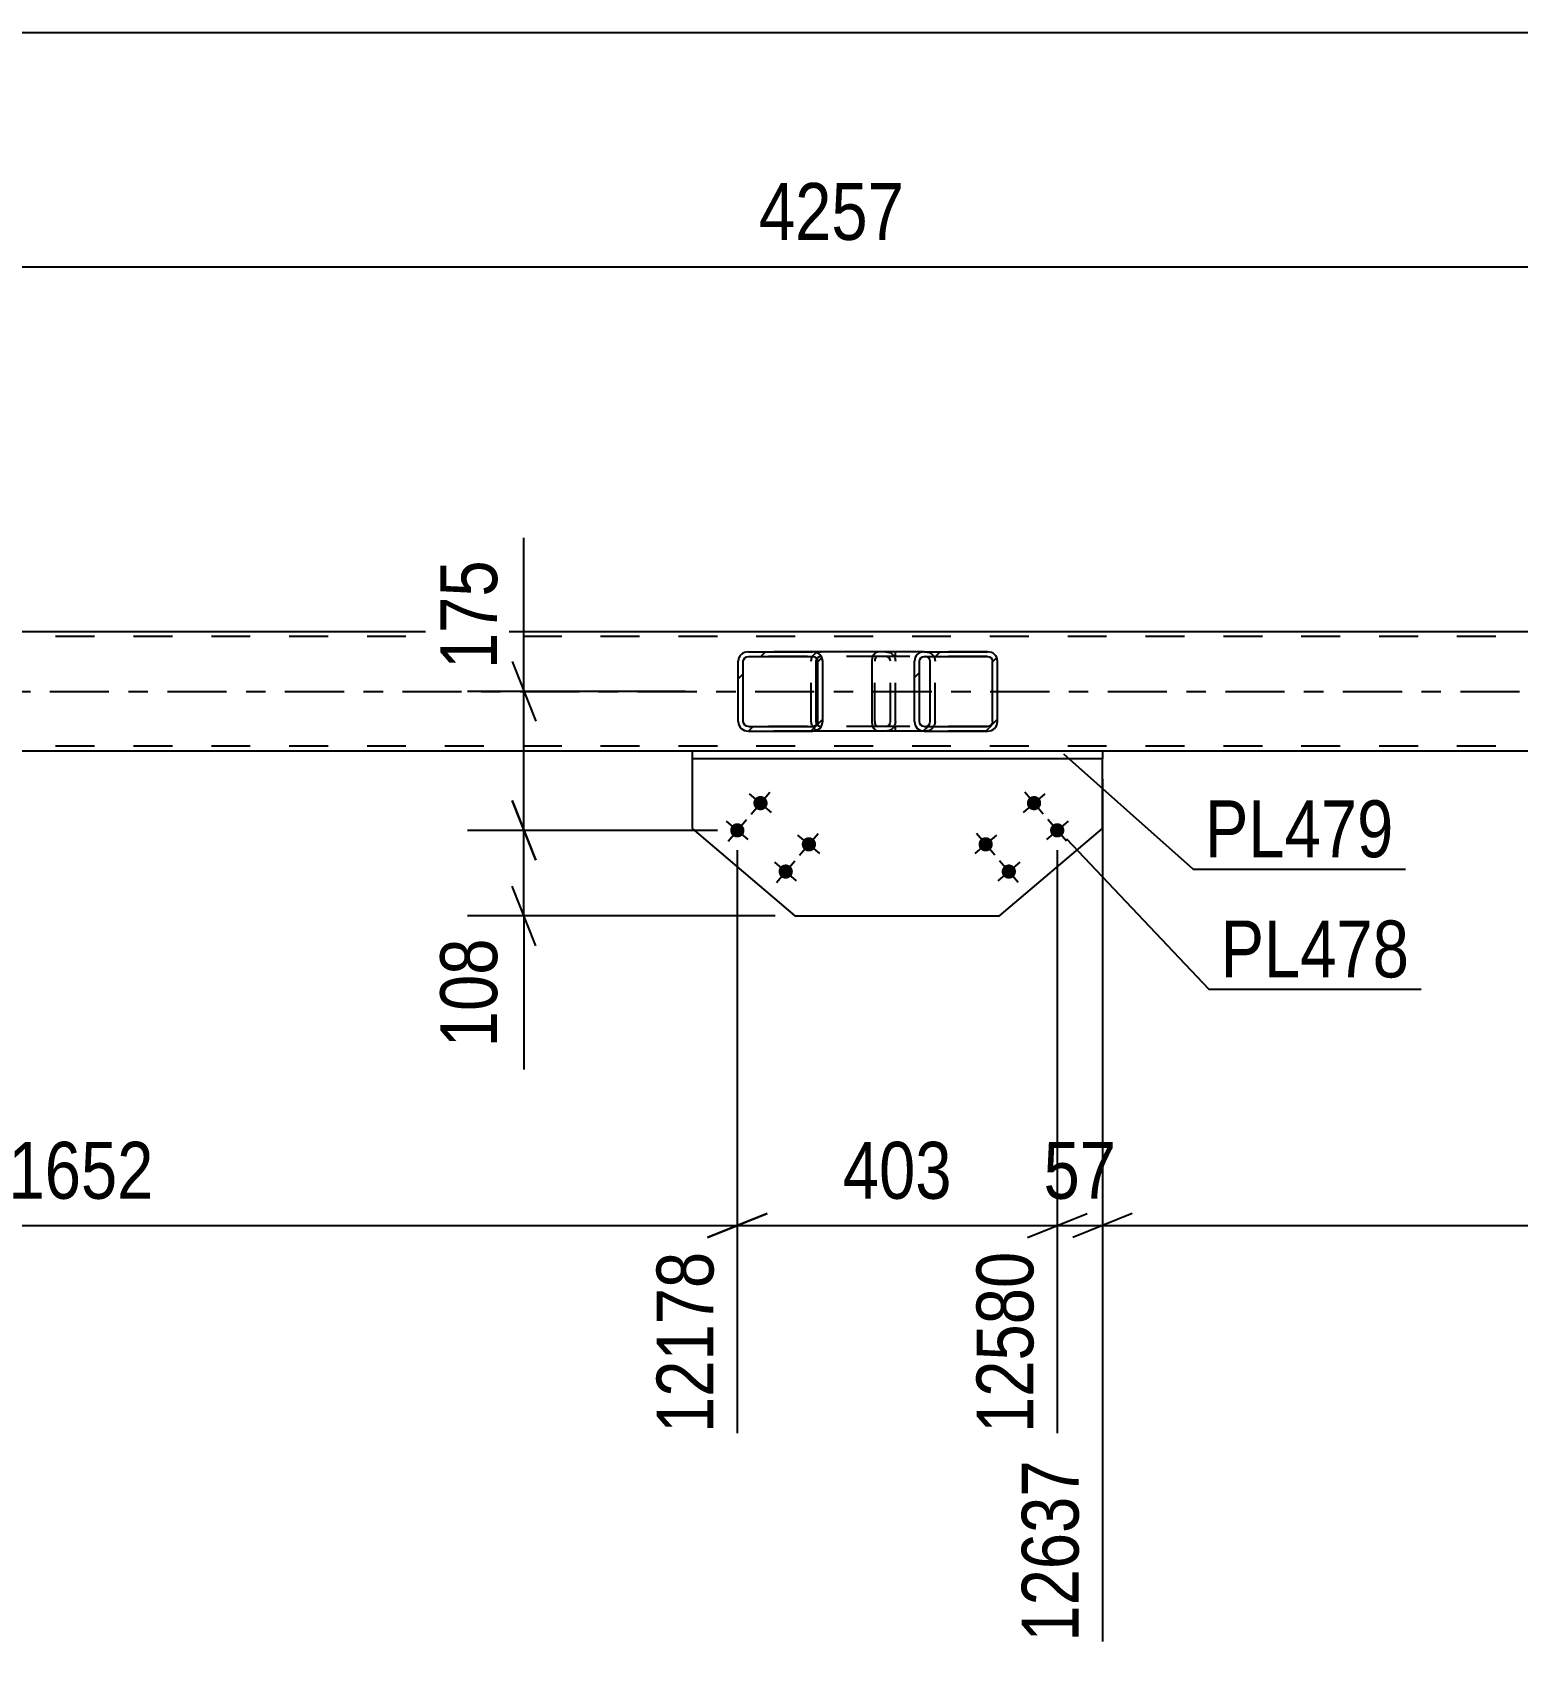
# Model space of a CAD drawing. Header units: millimetres. Extents: x -57 to 784, y -442 to 152.
# Drawn here: x 478.1 to 552.9, y -256.5 to -174.9 of the extents above; entities that cross this region are included whole.
import ezdxf

# ---------------------------------------------------------------- set-up
doc = ezdxf.new("R2010")
doc.units = ezdxf.units.MM
doc.linetypes.add('DXK_LINE_DOT2', pattern=[3.9198, 1.9599, -1.9599])
doc.linetypes.add('DXK_LINE_DOT3', pattern=[5.9187, 2.979, -0.9799, 0.9799, -0.9799])
doc.styles.add('Arial Narrow', font='ARIALN.TTF', dxfattribs={"height": 0.2})

# ---------------------------------------------------------------- blocks, each defined once
blk = doc.blocks.new('Part-761523242-1364 - 1231')
at = {"color": 7, "linetype": 'DXK_LINE_DOT2'}
for p, q in [((708.561, -205.353), (40.976, -205.353)), ((708.561, -210.873), (40.976, -210.873)), ((531.96, -211.113), (511.297, -211.113))]:
    blk.add_line(p, q, dxfattribs=at)
at = {"color": 2, "linetype": 'Continuous'}
for p, q in [((602.654, -205.113), (438.385, -205.113)), ((511.297, -211.113), (447.496, -211.113)), ((594.117, -211.113), (531.96, -211.113))]:
    blk.add_line(p, q, dxfattribs=at)
at = {"color": 7, "linetype": 'DXK_LINE_DOT3'}
blk.add_line((40.976, -208.113), (708.561, -208.113), dxfattribs=at)
blk = doc.blocks.new('Part-761523242-1368 - 1231')
at = {"linetype": 'Continuous'}
h = blk.add_hatch(dxfattribs=at)
h.set_pattern_fill('', scale=0.7, style=0, pattern_type=0)
h.set_pattern_definition([(45, (517.8381, -206.4093), (-1.57154, 1.57154), [])])
h.paths.add_polyline_path([(517.877, -206.593), (517.838, -206.409), (517.727, -206.254), (517.562, -206.15), (517.366, -206.113), (514.131, -206.113), (513.936, -206.15), (513.77, -206.254), (513.659, -206.409), (513.62, -206.593), (513.62, -209.633), (513.659, -209.817), (513.77, -209.972), (513.936, -210.076), (514.131, -210.113), (517.366, -210.113), (517.562, -210.076), (517.727, -209.972), (517.838, -209.817), (517.877, -209.633)])
h.paths.add_polyline_path([(517.602, -209.725), (517.547, -209.803), (517.464, -209.855), (517.366, -209.873), (514.131, -209.873), (514.033, -209.855), (513.951, -209.803), (513.895, -209.725), (513.876, -209.633), (513.876, -206.593), (513.895, -206.501), (513.951, -206.423), (514.033, -206.371), (514.131, -206.353), (517.366, -206.353), (517.464, -206.371), (517.547, -206.423), (517.602, -206.501), (517.622, -206.593), (517.622, -209.633)])
at = {"color": 2, "linetype": 'Continuous'}
for p, q in [((513.659, -206.409), (513.62, -206.593)), ((513.895, -206.501), (513.951, -206.423)), ((514.131, -206.113), (513.936, -206.15)), ((513.951, -206.423), (514.033, -206.371)), ((514.033, -206.371), (514.131, -206.353)), ((514.131, -206.113), (517.366, -206.113)), ((514.131, -206.353), (517.366, -206.353)), ((520.632, -206.113), (517.366, -206.113)), ((517.562, -206.15), (517.366, -206.113)), ((517.366, -206.353), (517.464, -206.371)), ((517.464, -206.371), (517.547, -206.423)), ((517.547, -206.423), (517.602, -206.501)), ((517.877, -206.593), (517.838, -206.409)), ((513.62, -209.633), (513.62, -206.593)), ((513.876, -206.593), (513.895, -206.501)), ((513.876, -209.633), (513.876, -206.593)), ((517.543, -206.593), (517.562, -206.501)), ((517.543, -209.633), (517.543, -206.593)), ((517.562, -206.501), (517.582, -206.473)), ((517.602, -206.501), (517.622, -206.593)), ((517.622, -209.633), (517.622, -206.593)), ((517.877, -209.633), (517.877, -206.593)), ((513.62, -209.633), (513.659, -209.817)), ((513.895, -209.725), (513.876, -209.633)), ((517.562, -209.725), (517.543, -209.633)), ((517.622, -209.633), (517.602, -209.725)), ((517.838, -209.817), (517.877, -209.633)), ((513.951, -209.803), (513.895, -209.725)), ((513.936, -210.076), (514.131, -210.113)), ((514.033, -209.855), (513.951, -209.803)), ((514.131, -209.873), (514.033, -209.855)), ((514.131, -209.873), (517.366, -209.873)), ((514.131, -210.113), (517.366, -210.113)), ((517.464, -209.855), (517.366, -209.873)), ((517.366, -210.113), (517.562, -210.076)), ((520.632, -210.113), (517.366, -210.113)), ((517.547, -209.803), (517.464, -209.855)), ((517.602, -209.725), (517.547, -209.803)), ((517.582, -209.753), (517.562, -209.725))]:
    blk.add_line(p, q, dxfattribs=at)
at = {"color": 7, "linetype": 'DXK_LINE_DOT2'}
for p, q in [((517.366, -206.113), (514.131, -206.113)), ((521.033, -206.353), (514.131, -206.353)), ((517.288, -206.593), (517.326, -206.409)), ((517.582, -206.473), (517.618, -206.423)), ((517.603, -206.15), (517.798, -206.113)), ((517.701, -206.371), (517.618, -206.423)), ((517.798, -206.353), (517.701, -206.371)), ((521.033, -206.113), (520.632, -206.113)), ((521.033, -206.113), (521.229, -206.15)), ((521.131, -206.371), (521.033, -206.353)), ((521.214, -206.423), (521.131, -206.371)), ((521.269, -206.501), (521.214, -206.423)), ((521.505, -206.409), (521.544, -206.593)), ((517.288, -209.633), (517.288, -206.593)), ((521.289, -206.593), (521.269, -206.501)), ((521.289, -209.633), (521.289, -206.593)), ((521.544, -209.633), (521.544, -206.593)), ((517.326, -209.817), (517.288, -209.633)), ((521.269, -209.725), (521.289, -209.633)), ((521.544, -209.633), (521.505, -209.817)), ((521.033, -209.873), (514.131, -209.873)), ((517.366, -210.113), (514.131, -210.113)), ((517.618, -209.803), (517.582, -209.753)), ((517.798, -210.113), (517.603, -210.076)), ((517.618, -209.803), (517.701, -209.855)), ((517.701, -209.855), (517.798, -209.873)), ((521.033, -210.113), (520.632, -210.113)), ((521.033, -209.873), (521.131, -209.855)), ((521.229, -210.076), (521.033, -210.113)), ((521.131, -209.855), (521.214, -209.803)), ((521.214, -209.803), (521.269, -209.725))]:
    blk.add_line(p, q, dxfattribs=at)
at = {"color": 2, "linetype": 'Continuous'}
for centre, start, end in [((514.112, -206.614), 110.75832, 155.68004), ((517.386, -206.614), 24.31996, 69.24168), ((514.112, -209.612), 204.31996, 249.24168), ((517.386, -209.612), 290.75832, 335.68004)]:
    blk.add_arc(centre, 0.496, start, end, dxfattribs=at)
at = {"color": 7, "linetype": 'DXK_LINE_DOT2'}
for centre, start, end in [((517.779, -206.614), 110.75832, 155.68004), ((521.053, -206.614), 24.31996, 69.24168), ((517.779, -209.612), 204.31996, 249.24168), ((521.053, -209.612), 290.75832, 335.68004)]:
    blk.add_arc(centre, 0.496, start, end, dxfattribs=at)
blk = doc.blocks.new('Part-761523242-1366 - 1231')
at = {"linetype": 'Continuous'}
h = blk.add_hatch(dxfattribs=at)
h.set_pattern_fill('', scale=0.7, style=0, pattern_type=0)
h.set_pattern_definition([(45, (526.6401, -206.4093), (-1.57154, 1.57154), [])])
h.paths.add_polyline_path([(526.678, -206.593), (526.64, -206.409), (526.531, -206.254), (526.368, -206.15), (526.176, -206.113), (522.991, -206.113), (522.799, -206.15), (522.636, -206.254), (522.527, -206.409), (522.489, -206.593), (522.489, -209.633), (522.527, -209.817), (522.636, -209.972), (522.799, -210.076), (522.991, -210.113), (526.176, -210.113), (526.368, -210.076), (526.531, -209.972), (526.64, -209.817), (526.678, -209.633)])
h.paths.add_polyline_path([(526.408, -209.725), (526.353, -209.803), (526.272, -209.855), (526.176, -209.873), (522.991, -209.873), (522.895, -209.855), (522.814, -209.803), (522.759, -209.725), (522.74, -209.633), (522.74, -206.593), (522.759, -206.501), (522.814, -206.423), (522.895, -206.371), (522.991, -206.353), (526.176, -206.353), (526.272, -206.371), (526.353, -206.423), (526.408, -206.501), (526.427, -206.593), (526.427, -209.633)])
at = {"color": 2, "linetype": 'Continuous'}
for p, q in [((520.361, -206.593), (520.382, -206.409)), ((520.382, -206.409), (520.441, -206.254)), ((520.441, -206.254), (520.528, -206.15)), ((520.528, -206.15), (520.632, -206.113)), ((522.991, -206.113), (520.632, -206.113)), ((522.527, -206.409), (522.489, -206.593)), ((522.759, -206.501), (522.814, -206.423)), ((522.991, -206.113), (522.799, -206.15)), ((522.814, -206.423), (522.895, -206.371)), ((522.895, -206.371), (522.991, -206.353)), ((522.991, -206.113), (526.176, -206.113)), ((522.991, -206.353), (526.176, -206.353)), ((523.131, -206.371), (523.035, -206.353)), ((523.213, -206.423), (523.131, -206.371)), ((523.267, -206.501), (523.213, -206.423)), ((526.368, -206.15), (526.176, -206.113)), ((526.176, -206.353), (526.272, -206.371)), ((526.272, -206.371), (526.353, -206.423)), ((526.353, -206.423), (526.408, -206.501)), ((526.678, -206.593), (526.64, -206.409)), ((520.361, -209.633), (520.361, -206.593)), ((522.489, -209.633), (522.489, -206.593)), ((522.74, -206.593), (522.759, -206.501)), ((522.74, -209.633), (522.74, -206.593)), ((523.286, -206.593), (523.267, -206.501)), ((523.286, -209.633), (523.286, -206.593)), ((526.408, -206.501), (526.427, -206.593)), ((526.427, -209.633), (526.427, -206.593)), ((526.678, -209.633), (526.678, -206.593)), ((520.382, -209.817), (520.361, -209.633)), ((522.489, -209.633), (522.527, -209.817)), ((522.759, -209.725), (522.74, -209.633)), ((523.267, -209.725), (523.286, -209.633)), ((526.427, -209.633), (526.408, -209.725)), ((526.64, -209.817), (526.678, -209.633)), ((520.441, -209.972), (520.382, -209.817)), ((520.528, -210.076), (520.441, -209.972)), ((520.632, -210.113), (520.528, -210.076)), ((522.991, -210.113), (520.632, -210.113)), ((522.814, -209.803), (522.759, -209.725)), ((522.799, -210.076), (522.991, -210.113)), ((522.895, -209.855), (522.814, -209.803)), ((522.991, -209.873), (522.895, -209.855)), ((522.991, -209.873), (526.176, -209.873)), ((522.991, -210.113), (526.176, -210.113)), ((523.035, -209.873), (523.131, -209.855)), ((523.131, -209.855), (523.213, -209.803)), ((523.213, -209.803), (523.267, -209.725)), ((526.272, -209.855), (526.176, -209.873)), ((526.176, -210.113), (526.368, -210.076)), ((526.353, -209.803), (526.272, -209.855)), ((526.408, -209.725), (526.353, -209.803))]:
    blk.add_line(p, q, dxfattribs=at)
at = {"color": 7, "linetype": 'DXK_LINE_DOT2'}
for p, q in [((520.536, -206.423), (520.507, -206.501)), ((520.58, -206.371), (520.536, -206.423)), ((520.632, -206.353), (520.58, -206.371)), ((526.176, -206.353), (520.632, -206.353)), ((521.544, -206.353), (521.544, -206.113)), ((526.176, -206.113), (522.991, -206.113)), ((523.035, -206.113), (523.227, -206.15)), ((523.5, -206.409), (523.538, -206.593)), ((520.507, -206.501), (520.497, -206.593)), ((520.497, -209.633), (520.497, -206.593)), ((523.538, -209.633), (523.538, -206.593)), ((520.497, -209.633), (520.507, -209.725)), ((523.538, -209.633), (523.5, -209.817)), ((520.507, -209.725), (520.536, -209.803)), ((520.536, -209.803), (520.58, -209.855)), ((520.58, -209.855), (520.632, -209.873)), ((526.176, -209.873), (520.632, -209.873)), ((521.544, -210.113), (521.544, -209.873)), ((526.176, -210.113), (522.991, -210.113)), ((523.227, -210.076), (523.035, -210.113))]:
    blk.add_line(p, q, dxfattribs=at)
at = {"color": 2, "linetype": 'Continuous'}
for centre, start, end in [((522.977, -206.608), 111.1941, 156.15059), ((526.19, -206.608), 23.84941, 68.8059), ((522.977, -209.618), 203.84941, 248.8059), ((526.19, -209.618), 291.1941, 336.15059)]:
    blk.add_arc(centre, 0.492, start, end, dxfattribs=at)
at = {"color": 7, "linetype": 'DXK_LINE_DOT2'}
for centre, start, end in [((523.05, -206.608), 23.84941, 68.8059), ((523.05, -209.618), 291.1941, 336.15059)]:
    blk.add_arc(centre, 0.492, start, end, dxfattribs=at)
blk = doc.blocks.new('Part-761523242-1475 - 1231')
at = {"color": 2, "linetype": 'Continuous'}
for p, q in [((511.297, -211.513), (511.297, -215.004)), ((531.96, -215.004), (531.96, -211.513)), ((511.297, -215.004), (516.475, -219.412)), ((526.783, -219.412), (531.96, -215.004)), ((516.475, -219.412), (526.783, -219.412))]:
    blk.add_line(p, q, dxfattribs=at)
at = {"color": 7, "linetype": 'DXK_LINE_DOT2'}
blk.add_line((531.96, -211.513), (511.297, -211.513), dxfattribs=at)
blk = doc.blocks.new('Part-761523242-1546 - 1231')
at = {"color": 2, "linetype": 'Continuous'}
for p, q in [((531.96, -211.113), (511.297, -211.113)), ((511.297, -211.113), (511.297, -211.513)), ((531.96, -211.113), (531.96, -211.513)), ((531.96, -211.513), (511.297, -211.513))]:
    blk.add_line(p, q, dxfattribs=at)
blk = doc.blocks.new('Bolt-761523242-1606 - 1231')
at = {"linetype": 'Continuous'}
for points in [[(514.468, -213.501, -1), (515.016, -213.968, -1)], [(513.301, -214.871, -1), (513.849, -215.338, -1)], [(516.905, -215.575, -1), (517.453, -216.042, -1)], [(515.738, -216.946, -1), (516.286, -217.413, -1)]]:
    blk.add_hatch(color=1, dxfattribs=at).paths.add_polyline_path(points)
at = {"color": 1, "linetype": 'Continuous'}
for p, q in [((515.29, -214.201), (514.194, -213.268)), ((514.275, -214.282), (515.209, -213.186)), ((513.109, -215.653), (514.042, -214.557)), ((514.123, -215.572), (513.027, -214.638)), ((517.727, -216.275), (516.63, -215.342)), ((516.712, -216.357), (517.645, -215.26)), ((516.56, -217.646), (515.464, -216.712)), ((515.545, -217.727), (516.479, -216.631))]:
    blk.add_line(p, q, dxfattribs=at)
blk = doc.blocks.new('Bolt-761523242-1607 - 1231')
at = {"linetype": 'Continuous'}
for points in [[(528.241, -213.968, -1), (528.789, -213.501, -1)], [(529.408, -215.338, -1), (529.956, -214.871, -1)], [(525.805, -216.042, -1), (526.353, -215.575, -1)], [(526.972, -217.413, -1), (527.52, -216.946, -1)]]:
    blk.add_hatch(color=1, dxfattribs=at).paths.add_polyline_path(points)
at = {"color": 1, "linetype": 'Continuous'}
for p, q in [((529.064, -213.268), (527.967, -214.201)), ((528.982, -214.282), (528.049, -213.186)), ((530.149, -215.653), (529.215, -214.557)), ((526.627, -215.342), (525.531, -216.275)), ((526.546, -216.357), (525.612, -215.26)), ((530.23, -214.638), (529.134, -215.572)), ((527.794, -216.712), (526.697, -217.646)), ((527.712, -217.727), (526.779, -216.631))]:
    blk.add_line(p, q, dxfattribs=at)
blk = doc.blocks.new('StraightDimension-761523242-26879 - 1231')
at = {"color": 7, "linetype": 'Continuous'}
for p, q in [((502.232, -213.605), (503.432, -216.605)), ((512.575, -215.105), (499.982, -215.105)), ((502.832, -219.412), (502.832, -215.105)), ((503.432, -220.912), (502.232, -217.912)), ((515.475, -219.412), (499.982, -219.412)), ((502.832, -219.412), (502.832, -227.146)), ((502.832, -219.412), (502.832, -227.146))]:
    blk.add_line(p, q, dxfattribs=at)
at = {"color": 0}
blk.add_wipeout([(502.082, -219.937), (497.882, -219.937), (497.882, -226.621), (502.082, -226.621)], dxfattribs=at)
at = {"color": 3, "style": 'Arial Narrow'}
blk.add_text('108', height=2.8633, rotation=90.00021, dxfattribs=at).set_placement((501.482, -226.021))
blk = doc.blocks.new('StraightDimension-761523242-10078 - 1231')
at = {"color": 7, "linetype": 'Continuous'}
blk.add_line((433.185, -186.738), (603.454, -186.738), dxfattribs=at)
at = {"color": 0}
blk.add_wipeout([(522.576, -185.988), (522.576, -181.788), (514.063, -181.788), (514.063, -185.988)], dxfattribs=at)
at = {"color": 3, "style": 'Arial Narrow'}
blk.add_text('4257', height=2.8633, dxfattribs=at).set_placement((514.663, -185.388))
blk = doc.blocks.new('StraightDimension-761523242-10358 - 1231')
at = {"color": 7, "linetype": 'Continuous'}
for p, q in [((531.96, -212.513), (531.96, -255.937)), ((529.682, -216.105), (529.682, -245.437)), ((528.182, -235.596), (531.182, -234.396)), ((533.46, -234.396), (530.46, -235.596)), ((529.682, -234.996), (531.96, -234.996))]:
    blk.add_line(p, q, dxfattribs=at)
at = {"color": 0, "linetype": 'Continuous'}
blk.add_wipeout([(531.36, -246.196), (527.16, -246.196), (527.16, -256.537), (531.36, -256.537)], dxfattribs=at)
at = {"color": 3, "linetype": 'Continuous', "style": 'Arial Narrow'}
blk.add_text('12637', height=2.8633, rotation=90.00021, dxfattribs=at).set_placement((530.76, -255.937))
at = {"color": 0}
blk.add_wipeout([(533.249, -234.246), (533.249, -230.046), (528.393, -230.046), (528.393, -234.246)], dxfattribs=at)
at = {"color": 3, "style": 'Arial Narrow'}
blk.add_text('57', height=2.8633, dxfattribs=at).set_placement((528.993, -233.646))
blk = doc.blocks.new('StraightDimension-761523242-2321 - 1231')
at = {"color": 7, "linetype": 'Continuous'}
blk.add_line((28.876, -174.945), (720.661, -174.945), dxfattribs=at)
blk = doc.blocks.new('StraightDimension-761523242-10357 - 1231')
at = {"color": 7, "linetype": 'Continuous'}
for p, q in [((531.96, -212.513), (531.96, -255.937)), ((596.395, -218.824), (596.395, -245.437)), ((533.46, -234.396), (530.46, -235.596)), ((594.895, -235.596), (597.895, -234.396)), ((531.96, -234.996), (596.395, -234.996))]:
    blk.add_line(p, q, dxfattribs=at)
at = {"color": 0}
blk.add_wipeout([(568.434, -234.246), (568.434, -230.046), (559.921, -230.046), (559.921, -234.246)], dxfattribs=at)
at = {"color": 3, "style": 'Arial Narrow'}
blk.add_text('1611', height=2.8633, dxfattribs=at).set_placement((560.521, -233.646))
at = {"color": 0, "linetype": 'Continuous'}
blk.add_wipeout([(595.795, -235.696), (591.595, -235.696), (591.595, -246.037), (595.795, -246.037)], dxfattribs=at)
at = {"color": 3, "linetype": 'Continuous', "style": 'Arial Narrow'}
blk.add_text('14248', height=2.8633, rotation=90.00021, dxfattribs=at).set_placement((595.195, -245.437))
blk = doc.blocks.new('StraightDimension-761523242-10359 - 1231')
at = {"color": 7, "linetype": 'Continuous'}
for p, q in [((513.575, -216.105), (513.575, -245.437)), ((529.682, -216.105), (529.682, -245.437)), ((515.075, -234.396), (512.075, -235.596)), ((528.182, -235.596), (531.182, -234.396)), ((513.575, -234.996), (529.682, -234.996))]:
    blk.add_line(p, q, dxfattribs=at)
at = {"color": 0}
blk.add_wipeout([(524.971, -234.246), (524.971, -230.046), (518.287, -230.046), (518.287, -234.246)], dxfattribs=at)
at = {"color": 3, "style": 'Arial Narrow'}
blk.add_text('403', height=2.8633, dxfattribs=at).set_placement((518.887, -233.646))
at = {"color": 0, "linetype": 'Continuous'}
blk.add_wipeout([(529.082, -235.696), (524.882, -235.696), (524.882, -246.037), (529.082, -246.037)], dxfattribs=at)
at = {"color": 3, "linetype": 'Continuous', "style": 'Arial Narrow'}
blk.add_text('12580', height=2.8633, rotation=90.00021, dxfattribs=at).set_placement((528.482, -245.437))
blk = doc.blocks.new('StraightDimension-761523242-10360 - 1231')
at = {"color": 7, "linetype": 'Continuous'}
for p, q in [((447.496, -212.513), (447.496, -255.937)), ((513.575, -216.105), (513.575, -245.437)), ((448.996, -234.396), (445.996, -235.596)), ((512.075, -235.596), (515.075, -234.396)), ((447.496, -234.996), (513.575, -234.996))]:
    blk.add_line(p, q, dxfattribs=at)
at = {"color": 0}
blk.add_wipeout([(484.792, -234.246), (484.792, -230.046), (476.279, -230.046), (476.279, -234.246)], dxfattribs=at)
at = {"color": 3, "style": 'Arial Narrow'}
blk.add_text('1652', height=2.8633, dxfattribs=at).set_placement((476.879, -233.646))
at = {"color": 0, "linetype": 'Continuous'}
blk.add_wipeout([(512.975, -235.696), (508.775, -235.696), (508.775, -246.037), (512.975, -246.037)], dxfattribs=at)
at = {"color": 3, "linetype": 'Continuous', "style": 'Arial Narrow'}
blk.add_text('12178', height=2.8633, rotation=90.00021, dxfattribs=at).set_placement((512.375, -245.437))
blk = doc.blocks.new('StraightDimension-761523242-26878 - 1231')
at = {"color": 7, "linetype": 'Continuous'}
for p, q in [((502.832, -208.113), (502.832, -200.379)), ((502.832, -208.113), (502.832, -200.379)), ((502.232, -206.613), (503.432, -209.613)), ((510.97, -208.113), (499.982, -208.113)), ((502.832, -215.105), (502.832, -208.113)), ((503.432, -216.605), (502.232, -213.605)), ((512.575, -215.105), (499.982, -215.105))]:
    blk.add_line(p, q, dxfattribs=at)
at = {"color": 0}
blk.add_wipeout([(502.082, -200.904), (497.882, -200.904), (497.882, -207.588), (502.082, -207.588)], dxfattribs=at)
at = {"color": 3, "style": 'Arial Narrow'}
blk.add_text('175', height=2.8633, rotation=90.00021, dxfattribs=at).set_placement((501.482, -206.988))
blk = doc.blocks.new('Mark-761523242-1471 - 1231')
at = {"color": 30, "linetype": 'Continuous'}
for p, q in [((530.143, -215.524), (537.308, -223.106)), ((537.308, -223.106), (548.012, -223.106))]:
    blk.add_line(p, q, dxfattribs=at)
at = {"color": 0}
blk.add_wipeout([(547.412, -222.506), (547.412, -219.506), (537.908, -219.506), (537.908, -222.506)], dxfattribs=at)
blk.add_wipeout([(547.412, -222.506), (547.412, -219.506), (537.908, -219.506), (537.908, -222.506)], dxfattribs=at)
at = {"color": 3, "style": 'Arial Narrow'}
blk.add_text('PL478', height=2.8633, dxfattribs=at).set_placement((537.908, -222.506))
blk = doc.blocks.new('Mark-761523242-1542 - 1231')
at = {"color": 30, "linetype": 'Continuous'}
for p, q in [((529.996, -211.246), (536.521, -217.059)), ((536.521, -217.059), (547.225, -217.059))]:
    blk.add_line(p, q, dxfattribs=at)
at = {"color": 0}
blk.add_wipeout([(546.625, -216.459), (546.625, -213.459), (537.121, -213.459), (537.121, -216.459)], dxfattribs=at)
blk.add_wipeout([(546.625, -216.459), (546.625, -213.459), (537.121, -213.459), (537.121, -216.459)], dxfattribs=at)
at = {"color": 3, "style": 'Arial Narrow'}
blk.add_text('PL479', height=2.8633, dxfattribs=at).set_placement((537.121, -216.459))

msp = doc.modelspace()

# ---------------------------------------------------------------- block references
for name in ['StraightDimension-761523242-10078 - 1231', 'Part-761523242-1364 - 1231', 'Part-761523242-1368 - 1231', 'Part-761523242-1366 - 1231', 'Part-761523242-1546 - 1231', 'Part-761523242-1475 - 1231', 'Bolt-761523242-1606 - 1231', 'Bolt-761523242-1607 - 1231']:
    msp.add_blockref(name, (0, 0))

# ---------------------------------------------------------------- next in the draw order: block references
for name in ['StraightDimension-761523242-2321 - 1231', 'StraightDimension-761523242-10358 - 1231', 'StraightDimension-761523242-26879 - 1231']:
    msp.add_blockref(name, (0, 0))

# ---------------------------------------------------------------- next in the draw order: block references
msp.add_blockref('StraightDimension-761523242-10357 - 1231', (0, 0))

# ---------------------------------------------------------------- next in the draw order: block references
msp.add_blockref('StraightDimension-761523242-10359 - 1231', (0, 0))

# ---------------------------------------------------------------- next in the draw order: block references
for name in ['StraightDimension-761523242-10360 - 1231', 'Mark-761523242-1471 - 1231']:
    msp.add_blockref(name, (0, 0))

# ---------------------------------------------------------------- next in the draw order: block references
for name in ['StraightDimension-761523242-26878 - 1231', 'Mark-761523242-1542 - 1231']:
    msp.add_blockref(name, (0, 0))

doc.saveas('drawing.dxf')
